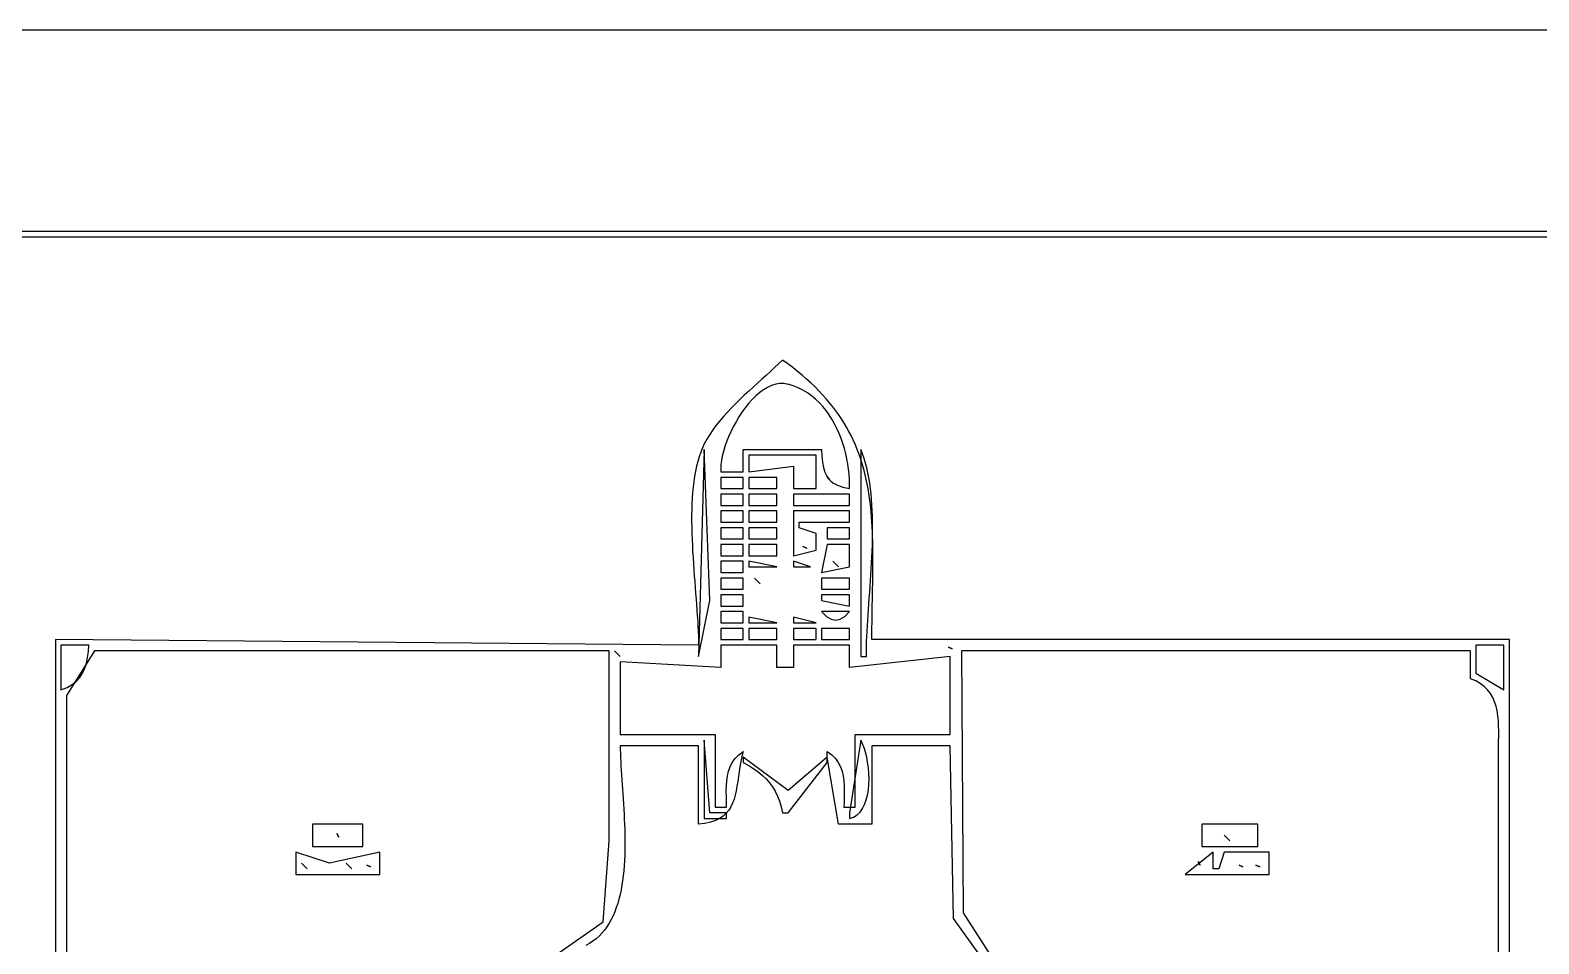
# Model space of a CAD drawing. Extents: x 0 to 792, y 0 to 1224.
# Drawn here: x 268.5 to 538.2, y 1060.6 to 1224 of the extents above; entities that cross this region are included whole.
import ezdxf

# ---------------------------------------------------------------- set-up
doc = ezdxf.new("R2010")
doc.units = 0
doc.layers.add('C7', color=7, linetype='CONTINUOUS')

msp = doc.modelspace()

# ---------------------------------------------------------------- linework, layer by layer
at = {"layer": 'C7'}
for points in [[(0, 1224), (0, 0), (792, 0), (792, 1224), (0, 1224)], [(35, 1188), (35, 53), (756, 53), (756, 1188), (35, 1188)], [(36, 1187), (36, 54), (755, 54), (755, 1187), (36, 1187)], [(403, 1165), (402.31, 1164.323), (401.5929, 1163.6417), (400.853, 1162.9555), (400.0948, 1162.2638), (399.3225, 1161.566), (398.5406, 1160.8617), (397.7534, 1160.1502), (396.9653, 1159.431), (396.1806, 1158.7036), (395.4038, 1157.9674), (394.6392, 1157.2218), (393.8912, 1156.4664), (393.164, 1155.7005), (392.4622, 1154.9235), (391.7901, 1154.1351), (391.152, 1153.3345), (390.5524, 1152.5212), (389.9955, 1151.6947), (389.4858, 1150.8545), (389.0277, 1150), (388.6879, 1149.2682), (388.3808, 1148.5005), (388.1052, 1147.6989), (387.8596, 1146.8652), (387.6428, 1146.0014), (387.4535, 1145.1095), (387.2902, 1144.1912), (387.1518, 1143.2487), (387.0369, 1142.2838), (386.9442, 1141.2984), (386.8723, 1140.2944), (386.8199, 1139.2738), (386.7858, 1138.2386), (386.7685, 1137.1906), (386.7669, 1136.1317), (386.7794, 1135.064), (386.8049, 1133.9893), (386.8421, 1132.9095), (386.8895, 1131.8266), (386.9459, 1130.7426), (387.01, 1129.6593), (387.0804, 1128.5786), (387.1558, 1127.5025), (387.2349, 1126.433), (387.3164, 1125.3719), (387.399, 1124.3212), (387.4813, 1123.2828), (387.562, 1122.2586), (387.6399, 1121.2506), (387.7135, 1120.2607), (387.7816, 1119.2909), (387.8428, 1118.3429), (387.8959, 1117.4189), (387.9394, 1116.5206), (387.9722, 1115.6501), (387.9928, 1114.8092), (388, 1114), (273, 1115), (273, 603)], [(533, 592), (533, 1115), (419, 1115), (419.0024, 1116.045), (419.0094, 1117.081), (419.0201, 1118.1082), (419.0339, 1119.1265), (419.05, 1120.1362), (419.0679, 1121.1373), (419.0866, 1122.1298), (419.1057, 1123.114), (419.1242, 1124.0898), (419.1417, 1125.0574), (419.1573, 1126.0168), (419.1703, 1126.9682), (419.18, 1127.9117), (419.1858, 1128.8473), (419.187, 1129.7751), (419.1827, 1130.6953), (419.1724, 1131.6079), (419.1553, 1132.5129), (419.1307, 1133.4106), (419.0979, 1134.301), (419.0563, 1135.1842), (419.005, 1136.0603), (418.9435, 1136.9294), (418.8709, 1137.7915), (418.7867, 1138.6468), (418.69, 1139.4954), (418.5803, 1140.3373), (418.4567, 1141.1726), (418.3186, 1142.0015), (418.1653, 1142.824), (417.9961, 1143.6403), (417.8102, 1144.4503), (417.607, 1145.2543), (417.3858, 1146.0523), (417.1458, 1146.8444), (416.8864, 1147.6306), (416.6069, 1148.4112), (416.3065, 1149.1861), (415.9846, 1149.9555), (415.6404, 1150.7195), (415.2732, 1151.4781), (414.8824, 1152.2314), (414.4672, 1152.9796), (414.027, 1153.7228), (413.561, 1154.4609), (413.0685, 1155.1942), (412.5488, 1155.9227), (412.0013, 1156.6465), (411.4251, 1157.3657), (410.8197, 1158.0804), (410.1843, 1158.7907), (409.5182, 1159.4966), (408.8207, 1160.1984), (408.0911, 1160.896), (407.3287, 1161.5895), (406.5328, 1162.2791), (405.7026, 1162.9649), (404.8376, 1163.6469), (403.9369, 1164.3252), (403, 1165)], [(404.0146, 1160.6542), (403.2716, 1160.7784), (402.5297, 1160.7771), (401.7915, 1160.6583), (401.0598, 1160.4303), (400.3373, 1160.1013), (399.6267, 1159.6797), (398.9307, 1159.1735), (398.252, 1158.5911), (397.5934, 1157.9406), (396.9575, 1157.2304), (396.3472, 1156.4686), (395.765, 1155.6635), (395.2138, 1154.8232), (394.6961, 1153.9562), (394.2149, 1153.0704), (393.7727, 1152.1743), (393.3724, 1151.2761), (393.0165, 1150.3839), (392.7078, 1149.506), (392.4491, 1148.6506), (392.2431, 1147.826), (392.0925, 1147.0404), (391.9999, 1146.302), (391.9682, 1145.6191), (392, 1145)], [(392, 1145), (396, 1145), (396, 1149), (410, 1149), (410.0555, 1147.8089), (410.1538, 1146.7383), (410.316, 1145.784), (410.5629, 1144.9416), (410.9156, 1144.207), (411.3951, 1143.5758), (412.0222, 1143.0437), (412.8181, 1142.6066), (413.8037, 1142.2601), (415, 1142), (415.0088, 1142.8414), (414.9832, 1143.7059), (414.9229, 1144.5896), (414.8275, 1145.4883), (414.6965, 1146.3979), (414.5296, 1147.3145), (414.3264, 1148.2339), (414.0865, 1149.1522), (413.8095, 1150.0652), (413.495, 1150.9689), (413.1426, 1151.8593), (412.752, 1152.7323), (412.3227, 1153.5838), (411.8543, 1154.4099), (411.3466, 1155.2064), (410.799, 1155.9693), (410.2112, 1156.6945), (409.5828, 1157.378), (408.9134, 1158.0157), (408.2027, 1158.6037), (407.4501, 1159.1377), (406.6554, 1159.6139), (405.8182, 1160.0281), (404.938, 1160.3762), (404.0146, 1160.6543)], [(389, 1149), (388, 1112), (390, 1122), (389, 1149)], [(397, 1148), (397, 1145), (405, 1146), (405, 1142), (409, 1142), (409, 1148), (397, 1148)], [(417, 1149), (417, 1112), (418, 1112), (418.0062, 1112.8527), (418.0243, 1113.7286), (418.053, 1114.6262), (418.0913, 1115.5443), (418.138, 1116.4813), (418.192, 1117.4359), (418.2521, 1118.4068), (418.3172, 1119.3925), (418.3862, 1120.3917), (418.458, 1121.4029), (418.5314, 1122.4249), (418.6053, 1123.4561), (418.6786, 1124.4953), (418.7501, 1125.541), (418.8187, 1126.5918), (418.8833, 1127.6464), (418.9428, 1128.7034), (418.9959, 1129.7614), (419.0417, 1130.819), (419.0789, 1131.8749), (419.1064, 1132.9276), (419.1232, 1133.9757), (419.128, 1135.018), (419.1197, 1136.0529), (419.0973, 1137.0792), (419.0595, 1138.0954), (419.0053, 1139.1001), (418.9335, 1140.092), (418.843, 1141.0696), (418.7326, 1142.0316), (418.6013, 1142.9767), (418.4479, 1143.9034), (418.2712, 1144.8103), (418.0702, 1145.696), (417.8437, 1146.5593), (417.5906, 1147.3986), (417.3097, 1148.2126), (417, 1149)], [(392, 1144), (392, 1142), (396, 1142), (396, 1144), (392, 1144)], [(397, 1144), (397, 1142), (402, 1142), (402, 1144), (397, 1144)], [(411, 1144), (412, 1143), (411, 1144)], [(392, 1141), (392, 1139), (396, 1139), (396, 1141), (392, 1141)], [(397, 1141), (397, 1139), (402, 1139), (402, 1141), (397, 1141)], [(405, 1141), (405, 1139), (415, 1139), (415, 1141), (405, 1141)], [(392, 1138), (392, 1136), (396, 1136), (396, 1138), (392, 1138)], [(397, 1138), (397, 1136), (402, 1136), (402, 1138), (397, 1138)], [(405, 1138), (405, 1130), (409, 1131), (409, 1134), (406, 1135), (406, 1136), (415, 1136), (415, 1138), (405, 1138)], [(392, 1135), (392, 1133), (396, 1133), (396, 1135), (392, 1135)], [(397, 1135), (397, 1133), (402, 1133), (402, 1135), (397, 1135)], [(411, 1135), (411, 1133), (415, 1133), (415, 1135), (411, 1135)], [(392, 1132), (392, 1130), (396, 1130), (396, 1132), (392, 1132)], [(397, 1132), (397, 1130), (402, 1130), (402, 1132), (397, 1132)], [(406.6667, 1131.6666), (407.3333, 1131.3334), (406.6667, 1131.6666)], [(411, 1132), (410, 1127), (415, 1128), (415, 1132), (411, 1132)], [(392, 1129), (392, 1127), (396, 1127), (396, 1129), (392, 1129)], [(397, 1129), (397, 1128), (402, 1128), (397, 1129)], [(405, 1129), (405, 1128), (408, 1128), (405, 1129)], [(412, 1129), (413, 1128), (412, 1129)], [(392, 1126), (392, 1124), (396, 1124), (396, 1126), (392, 1126)], [(398, 1126), (399, 1125), (398, 1126)], [(410, 1126), (410, 1124), (415, 1124), (415, 1126), (410, 1126)], [(392, 1123), (392, 1121), (396, 1121), (396, 1123), (392, 1123)], [(410, 1123), (410, 1122), (415, 1121), (415, 1123), (410, 1123)], [(392, 1120), (392, 1118), (396, 1118), (396, 1120), (392, 1120)], [(410, 1120), (410.8616, 1119.1525), (411.6892, 1118.644), (412.4999, 1118.4745), (413.3106, 1118.644), (414.1383, 1119.1525), (415, 1120), (410, 1120)], [(392, 1117), (392, 1115), (396, 1115), (396, 1117), (392, 1117)], [(397, 1119), (397, 1118), (402, 1118), (397, 1119)], [(397, 1117), (397, 1115), (402, 1115), (402, 1117), (397, 1117)], [(405, 1119), (405, 1118), (409, 1118), (405, 1119)], [(405, 1117), (405, 1115), (409, 1115), (409, 1117), (405, 1117)], [(410, 1117), (410, 1115), (415, 1115), (415, 1117), (410, 1117)], [(274, 1114), (274, 1106), (275.0863, 1106.4346), (276.0013, 1106.9554), (276.7604, 1107.5604), (277.3789, 1108.2478), (277.8723, 1109.0158), (278.2558, 1109.8625), (278.545, 1110.7862), (278.7551, 1111.7848), (278.9017, 1112.8567), (279, 1114), (274, 1114)], [(363, 1059), (370.9722, 1064.5293), (372, 1079), (372, 1113), (280, 1113), (275, 1105), (275, 1046)], [(392, 1114), (392, 1110), (374, 1111), (374, 1098), (391, 1098), (391, 1085), (393, 1085), (392.9909, 1085.9898), (392.9734, 1086.9632), (392.964, 1087.9166), (392.9796, 1088.8463), (393.0366, 1089.7488), (393.1519, 1090.6205), (393.3421, 1091.4577), (393.6239, 1092.2568), (394.0138, 1093.0142), (394.5287, 1093.7262), (395.1852, 1094.3894), (396, 1095), (395.7561, 1094.0874), (395.5569, 1093.176), (395.3921, 1092.2701), (395.2515, 1091.3741), (395.1251, 1090.4925), (395.0025, 1089.6296), (394.8737, 1088.79), (394.7285, 1087.978), (394.5566, 1087.198), (394.348, 1086.4545), (394.0924, 1085.7519), (393.7796, 1085.0947), (393.3996, 1084.4872), (392.9421, 1083.9339), (392.3969, 1083.4393), (391.7539, 1083.0076), (391.0028, 1082.6434), (390.1336, 1082.3512), (389.1361, 1082.1352), (388, 1082), (388, 1096), (374, 1096), (374.0057, 1095.3333), (374.0221, 1094.6388), (374.0481, 1093.9178), (374.0824, 1093.172), (374.124, 1092.403), (374.1717, 1091.6123), (374.2243, 1090.8015), (374.2807, 1089.9722), (374.3397, 1089.1259), (374.4002, 1088.2643), (374.461, 1087.3888), (374.5209, 1086.5011), (374.5789, 1085.6027), (374.6337, 1084.6952), (374.6843, 1083.7801), (374.7294, 1082.8592), (374.7679, 1081.9338), (374.7986, 1081.0057), (374.8204, 1080.0763), (374.8322, 1079.1472), (374.8328, 1078.22), (374.821, 1077.2963), (374.7957, 1076.3777), (374.7557, 1075.4657), (374.6999, 1074.5619), (374.6272, 1073.6678), (374.5362, 1072.7851), (374.4261, 1071.9153), (374.2954, 1071.06), (374.1432, 1070.2207), (373.9683, 1069.3991), (373.7695, 1068.5966), (373.5456, 1067.8149), (373.2955, 1067.0556), (373.0181, 1066.3202), (372.7121, 1065.6102), (372.3766, 1064.9274), (372.0102, 1064.2731), (371.6118, 1063.6491), (371.1803, 1063.0568), (370.7146, 1062.4978), (370.2134, 1061.9738), (369.6757, 1061.4863), (369.1002, 1061.0368), (368.4859, 1060.627), (367.8315, 1060.2584)], [(373, 1113), (374, 1112), (373, 1113)], [(443, 1052), (433.6034, 1065.1042), (433, 1096), (419, 1096), (419, 1082), (413, 1082), (411, 1094), (411, 1095), (411.8147, 1094.3894), (412.4711, 1093.7263), (412.986, 1093.0142), (413.376, 1092.2568), (413.6577, 1091.4577), (413.8479, 1090.6205), (413.9632, 1089.7488), (414.0203, 1088.8463), (414.0358, 1087.9165), (414.0265, 1086.9631), (414.009, 1085.9897), (414, 1085), (416, 1085), (416, 1098), (433, 1098), (433, 1112), (415, 1110), (415, 1114), (405, 1114), (405, 1110), (402, 1110), (402, 1114), (392, 1114)], [(432.6667, 1113.6666), (433.3333, 1113.3334), (432.6667, 1113.6666)], [(531, 1059), (531, 1094), (531.0084, 1094.8985), (531.0282, 1095.8157), (531.0509, 1096.7453), (531.0681, 1097.6813), (531.0712, 1098.6174), (531.0519, 1099.5475), (531.0018, 1100.4655), (530.9124, 1101.3651), (530.7752, 1102.2403), (530.5818, 1103.0849), (530.3239, 1103.8927), (529.9928, 1104.6575), (529.5803, 1105.3733), (529.0778, 1106.0337), (528.477, 1106.6328), (527.7694, 1107.1643), (526.9465, 1107.6221), (526, 1108), (526, 1113), (435, 1113), (435.3179, 1066.1042), (445, 1051)], [(527, 1114), (527, 1109), (532, 1106), (532, 1114), (527, 1114)], [(389, 1097), (389, 1083), (393, 1083), (393, 1084), (390, 1084), (389, 1097)], [(417, 1097), (415, 1084), (415, 1083), (415.7169, 1083.2414), (416.3411, 1083.6277), (416.8765, 1084.1437), (417.3271, 1084.7739), (417.697, 1085.5031), (417.9903, 1086.3158), (418.2109, 1087.1967), (418.363, 1088.1305), (418.4505, 1089.1018), (418.4775, 1090.0953), (418.448, 1091.0956), (418.3661, 1092.0874), (418.2358, 1093.0553), (418.0612, 1093.9841), (417.8462, 1094.8582), (417.595, 1095.6625), (417.3116, 1096.3815), (417, 1097)], [(396, 1094), (396, 1093), (396.9674, 1092.4586), (397.8554, 1091.9019), (398.6667, 1091.3232), (399.4044, 1090.7156), (400.0712, 1090.0723), (400.6701, 1089.3866), (401.204, 1088.6516), (401.6758, 1087.8606), (402.0884, 1087.0067), (402.4447, 1086.0831), (402.7476, 1085.0832), (403, 1084), (404, 1084), (411, 1093), (411, 1094), (404, 1088), (396, 1094)], [(319, 1082), (319, 1078), (328, 1078), (328, 1082), (319, 1082)], [(478, 1082), (478, 1078), (488, 1078), (488, 1082), (478, 1082)], [(323.3333, 1080.3334), (323.6667, 1079.6666), (323.3333, 1080.3334)], [(482, 1080), (483, 1079), (482, 1080)], [(316, 1077), (316, 1073), (331, 1073), (331, 1077), (322, 1075), (316, 1077)], [(475, 1073), (490, 1073), (490, 1077), (482, 1077), (481, 1074), (480, 1074), (480, 1077), (475, 1073)], [(317, 1075), (318, 1074), (317, 1075)], [(325, 1075), (326, 1074), (325, 1075)], [(328.6667, 1074.6666), (329.3333, 1074.3334), (328.6667, 1074.6666)], [(477.3333, 1075.3334), (477.6667, 1074.6666), (477.3333, 1075.3334)], [(484.6667, 1074.6666), (485.3333, 1074.3334), (484.6667, 1074.6666)], [(487.6667, 1074.6666), (488.3333, 1074.3334), (487.6667, 1074.6666)]]:
    msp.add_lwpolyline(points, dxfattribs=at)

doc.saveas('drawing.dxf')
